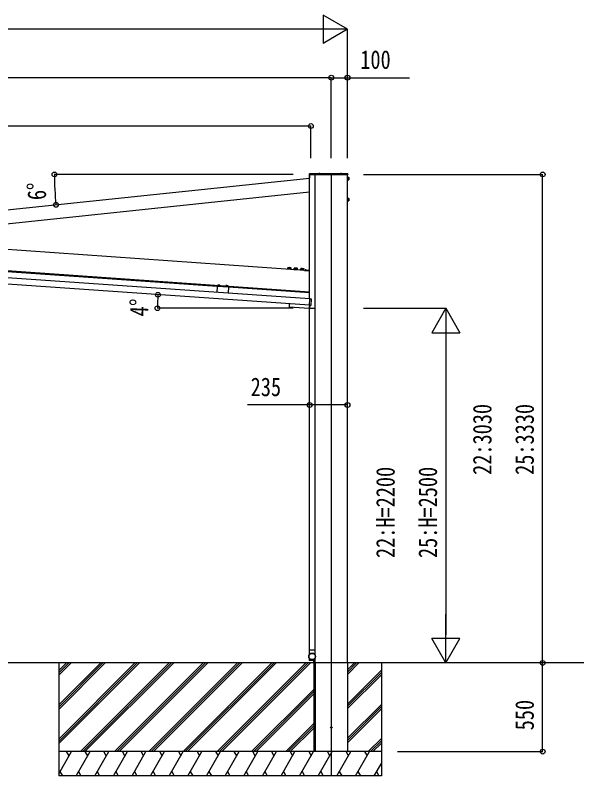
# Model space of a CAD drawing. Units: millimetres, scale not verified. Extents: x -14718 to 14718, y -10395 to 10395.
# Drawn here: x -568 to 2956, y -5727 to -1010 of the extents above; entities that cross this region are included whole.
import ezdxf
from ezdxf.enums import TextEntityAlignment as Align

# ---------------------------------------------------------------- set-up
doc = ezdxf.new("R2010")
doc.units = ezdxf.units.MM
doc.header["$LTSCALE"] = 40
for name, color, linetype in [('0-3_YKK_12', 2, 'Continuous'), ('0-4_YKK_13', 4, 'Continuous'), ('0-5_YKK_A1', 4, 'Continuous'), ('0-6_YKK_D', 6, 'Continuous')]:
    doc.layers.add(name, color=color, linetype=linetype)
doc.styles.add('ＭＳ ゴシック', font='')
doc.styles.get('ＭＳ ゴシック').set_extended_font_data('MS Gothic')

msp = doc.modelspace()

# ---------------------------------------------------------------- linework, layer by layer
at = {"layer": '0-3_YKK_12'}
msp.add_line((1391.49, -1997.45), (1391.49, -5727.45), dxfattribs=at)
at = {"layer": '0-4_YKK_13'}
for p, q in [((1253.49, -1996.95), (1253.49, -2020.45)), ((1255.99, -2020.45), (1253.49, -2020.45)), ((1493.49, -1994.45), (1255.99, -1994.45)), ((1255.99, -1996.95), (1255.99, -2020.45)), ((1493.49, -1996.95), (1255.99, -1996.95)), ((1255.99, -1997.45), (1493.49, -1997.45)), ((1310.59, -1993.9), (1310.59, -1993.71)), ((1321.85, -1994.45), (1311.14, -1994.45)), ((1311.8, -1993.88), (1311.71, -1994.12)), ((1320.43, -1993.35), (1312.55, -1993.35)), ((1314.12, -1991.12), (1315.35, -1993.58)), ((1316.49, -1994.19), (1315.35, -1993.58)), ((1316.49, -1994.19), (1317.64, -1993.58)), ((1318.86, -1991.12), (1317.64, -1993.58)), ((1321.18, -1993.88), (1321.27, -1994.12)), ((1321.74, -1994.45), (1321.39, -1994.45)), ((1322.39, -1993.9), (1322.39, -1993.71)), ((1445.59, -1993.9), (1445.59, -1993.71)), ((1456.85, -1994.45), (1446.14, -1994.45)), ((1446.8, -1993.88), (1446.71, -1994.12)), ((1455.43, -1993.35), (1447.55, -1993.35)), ((1449.12, -1991.12), (1450.35, -1993.58)), ((1451.49, -1994.19), (1450.35, -1993.58)), ((1451.49, -1994.19), (1452.64, -1993.58)), ((1453.86, -1991.12), (1452.64, -1993.58)), ((1456.18, -1993.88), (1456.27, -1994.12)), ((1456.74, -1994.45), (1456.39, -1994.45)), ((1457.39, -1993.9), (1457.39, -1993.71)), ((1493.09, -2015.9), (1494.69, -2015.9)), ((1493.49, -1994.45), (1493.49, -1997.45)), ((1494.69, -2015.44), (1499.61, -2015.44)), ((1494.69, -2015.44), (1494.69, -2030.45)), ((1494.69, -2019.2), (1499.61, -2019.2)), ((1494.69, -2026.7), (1499.61, -2026.7)), ((1500.19, -2016.45), (1499.61, -2015.44)), ((1500.19, -2016.45), (1500.19, -2029.45)), ((1494.69, -2030), (1493.09, -2030)), ((1494.69, -2030.45), (1499.61, -2030.45)), ((1500.19, -2029.45), (1499.61, -2030.45)), ((1493.09, -2145.9), (1494.69, -2145.9)), ((1494.69, -2160), (1493.09, -2160)), ((1494.69, -2145.44), (1499.61, -2145.44)), ((1494.69, -2145.44), (1494.69, -2160.45)), ((1494.69, -2149.2), (1499.61, -2149.2)), ((1494.69, -2156.7), (1499.61, -2156.7)), ((1494.69, -2160.45), (1499.61, -2160.45)), ((1500.19, -2146.45), (1499.61, -2145.44)), ((1500.19, -2159.45), (1499.61, -2160.45)), ((1500.19, -2146.45), (1500.19, -2159.45)), ((1121.48, -2582.08), (1121.91, -2575.85)), ((1121.48, -2582.08), (1141.06, -2583.45)), ((1123.28, -2575.19), (1121.91, -2575.85)), ((1122.56, -2583.96), (1122.69, -2582.16)), ((1123.28, -2575.19), (1140.23, -2576.37)), ((1126.37, -2582.42), (1126.81, -2576.2)), ((1136.16, -2583.11), (1136.6, -2576.88)), ((1139.85, -2583.36), (1139.72, -2585.16)), ((1140.23, -2576.37), (1141.49, -2577.22)), ((1141.06, -2583.45), (1141.49, -2577.22)), ((1161.38, -2584.87), (1161.81, -2578.64)), ((1161.38, -2584.87), (1180.96, -2586.24)), ((1163.18, -2577.98), (1161.81, -2578.64)), ((1162.46, -2586.75), (1162.59, -2584.95)), ((1163.18, -2577.98), (1180.14, -2579.16)), ((1166.27, -2585.21), (1166.71, -2578.99)), ((1176.06, -2585.9), (1176.5, -2579.67)), ((1179.75, -2586.15), (1179.62, -2587.95)), ((1180.14, -2579.16), (1181.4, -2580.01)), ((1180.96, -2586.24), (1181.4, -2580.01)), ((1201.28, -2587.66), (1201.72, -2581.43)), ((1201.28, -2587.66), (1220.86, -2589.03)), ((1203.08, -2580.77), (1201.72, -2581.43)), ((1202.37, -2589.54), (1202.49, -2587.74)), ((1203.08, -2580.77), (1220.04, -2581.95)), ((1206.18, -2588), (1206.61, -2581.78)), ((1215.97, -2588.69), (1216.4, -2582.46)), ((1219.65, -2588.94), (1219.53, -2590.74)), ((1220.04, -2581.95), (1221.3, -2582.8)), ((1220.86, -2589.03), (1221.3, -2582.8)), ((1253.75, -2594.4), (1225.82, -2592.45)), ((1228.74, -2590.14), (1228.7, -2590.64)), ((1228.7, -2590.64), (1236.19, -2591.17)), ((1230.54, -2588.76), (1231.31, -2590.67)), ((1231.31, -2590.67), (1231.59, -2590.85)), ((1233.6, -2590.83), (1233.3, -2590.97)), ((1234.63, -2589.04), (1233.6, -2590.83)), ((1255.89, -2592.41), (1255.89, -2574.41)), ((1255.89, -2592.41), (1255.89, -2574.41)), ((688.62, -2683.68), (688.37, -2687.22)), ((688.37, -2687.22), (699.89, -2688.03)), ((688.42, -2687.53), (688.44, -2687.23)), ((689.42, -2683.29), (688.62, -2683.68)), ((689.42, -2683.29), (699.39, -2683.98)), ((691.5, -2683.88), (691.25, -2687.42)), ((697.26, -2684.28), (697.01, -2687.83)), ((699.39, -2683.98), (700.13, -2684.48)), ((699.81, -2688.02), (699.79, -2688.32)), ((700.13, -2684.48), (699.89, -2688.03)), ((738.49, -2687.17), (738.25, -2690.71)), ((739.3, -2686.77), (738.49, -2687.17)), ((739.3, -2686.77), (749.27, -2687.47)), ((741.37, -2687.37), (741.13, -2690.91)), ((747.13, -2687.77), (746.89, -2691.31)), ((749.27, -2687.47), (750.01, -2687.97)), ((750.01, -2687.97), (749.77, -2691.52)), ((738.25, -2690.71), (749.77, -2691.52)), ((738.3, -2691.02), (738.32, -2690.72)), ((749.69, -2691.51), (749.67, -2691.81)), ((1255.21, -2810.77), (1258.19, -2768.09)), ((1259.76, -2768.2), (1258.19, -2768.09)), ((1260, -2768.11), (1265.88, -2768.52)), ((1266.35, -2769.05), (1263.42, -2810.95)), ((1130.81, -2800.66), (1129.52, -2819.12)), ((1254.64, -2828.87), (1130.44, -2820.18)), ((1255.21, -2810.77), (1256.77, -2810.88)), ((1256.89, -2810.98), (1255.71, -2827.94)), ((1256.41, -2810.85), (1256.41, -2810.85)), ((1262.89, -2811.41), (1257, -2811)), ((1254.34, -4947.75), (1254.09, -4976.59)), ((1290.35, -4947.45), (1254.64, -4947.45)), ((1290.9, -4976.59), (1290.65, -4947.75)), ((1254.09, -4998.3), (1254.21, -5012.15)), ((1290.78, -5012.15), (1290.9, -4998.3)), ((1290.48, -5012.45), (1254.51, -5012.45))]:
    msp.add_line(p, q, dxfattribs=at)
for points in [[(1491.49, -2031.45), (1491.49, -2014.45), (1493.09, -2014.45), (1493.09, -2031.45)], [(1491.49, -2161.45), (1491.49, -2144.45), (1493.09, -2144.45), (1493.09, -2161.45)], [(1142, -2586.92), (1120.06, -2585.39), (1120.17, -2583.79), (1142.11, -2585.33)], [(1181.91, -2589.71), (1159.96, -2588.18), (1160.07, -2586.58), (1182.02, -2588.12)], [(1221.81, -2592.5), (1199.86, -2590.97), (1199.97, -2589.37), (1221.92, -2590.91)]]:
    msp.add_lwpolyline(points, close=True, dxfattribs=at)
for points in [[(1225.82, -2592.45), (1225.8, -2592.78), (1256.49, -2594.93), (1256.49, -2574.41), (1255.89, -2574.41)], [(1253.75, -2594.4), (1225.82, -2592.45), (1225.96, -2590.45), (1253.89, -2592.41)], [(1228.74, -2590.14), (1236.22, -2590.66), (1236.19, -2591.17)], [(1255.89, -2574.41), (1253.89, -2574.41), (1253.89, -2592.41)], [(691.36, -2683.42), (692.35, -2685.85), (694.17, -2686.99)], [(697.45, -2683.85), (696.14, -2686.12), (694.17, -2686.99)], [(741.24, -2686.91), (742.23, -2689.34), (744.05, -2690.48)], [(747.33, -2687.33), (746.02, -2689.61), (744.05, -2690.48)]]:
    msp.add_lwpolyline(points, dxfattribs=at)
for radius in [21.37, 21, 19.35]:
    msp.add_circle((1272.49, -4987.45), radius, dxfattribs=at)
for centre, radius, start, end in [((1255.99, -1996.95), 2.5, 90, 180), ((1311.14, -1993.71), 0.55, 138.43917, 180), ((1311.14, -1993.9), 0.545, 180, 270), ((1316.49, -1998.45), 7.7, 41.56083, 138.43917), ((1311.24, -1993.95), 0.5, 270, 340), ((1312.55, -1994.15), 0.8, 90, 160), ((1320.43, -1994.15), 0.8, 20, 90), ((1321.74, -1993.95), 0.5, 200, 270), ((1321.85, -1993.9), 0.545, 270, 0), ((1321.84, -1993.71), 0.55, 0, 41.56083), ((1446.14, -1993.71), 0.55, 138.43917, 180), ((1446.14, -1993.9), 0.545, 180, 270), ((1451.49, -1998.45), 7.7, 41.56083, 138.43917), ((1446.24, -1993.95), 0.5, 270, 340), ((1447.55, -1994.15), 0.8, 90, 160), ((1455.43, -1994.15), 0.8, 20, 90), ((1456.74, -1993.95), 0.5, 200, 270), ((1456.85, -1993.9), 0.545, 270, 0), ((1456.84, -1993.71), 0.55, 0, 41.56083), ((1496.87, -2017.32), 3.32, 325.61575, 34.38425), ((1487.77, -2022.95), 12.42, 342.41205, 17.58795), ((1496.87, -2028.58), 3.32, 325.61575, 34.38425), ((1496.87, -2147.32), 3.32, 325.61575, 34.38425), ((1487.77, -2152.95), 12.42, 342.41205, 17.58795), ((1496.87, -2158.58), 3.32, 325.61575, 34.38425), ((1124.11, -2579.6), 4.34, 51.61575, 120.38425), ((1130.62, -2591.98), 16.24, 68.41205, 103.58795), ((1138.8, -2580.63), 4.34, 51.61575, 120.38425), ((1164.01, -2582.39), 4.34, 51.61575, 120.38425), ((1170.52, -2594.77), 16.24, 68.41205, 103.58795), ((1178.7, -2583.42), 4.34, 51.61575, 120.38425), ((1203.91, -2585.18), 4.34, 51.61575, 120.38425), ((1210.43, -2597.56), 16.24, 68.41205, 103.58795), ((1218.6, -2586.21), 4.34, 51.61575, 120.38425), ((1232.3, -2592.93), 4.53, 30.06671, 141.93329), ((1253.89, -2592.41), 2, 266, 0), ((1253.89, -2592.41), 2, 266, 0), ((689.91, -2685.88), 2.56, 51.61708, 120.38292), ((693.74, -2693.17), 9.55, 68.41276, 103.58724), ((698.55, -2686.49), 2.56, 51.61708, 120.38292), ((739.79, -2689.37), 2.56, 51.61708, 120.38292), ((743.62, -2696.65), 9.55, 68.41276, 103.58724), ((748.43, -2689.98), 2.56, 51.61708, 120.38292), ((1130.51, -2819.19), 1, 176, 266), ((1254.71, -2827.87), 1, 266, 356), ((1254.64, -4947.75), 0.3, 90, 179.5), ((1290.35, -4947.75), 0.3, 0.5, 90), ((1254.51, -5012.15), 0.3, 180.5, 270), ((1290.48, -5012.15), 0.3, 270, 359.5)]:
    msp.add_arc(centre, radius, start, end, dxfattribs=at)
for centre, major_axis, ratio, start_param, end_param in [((1259.98, -2768.41), (-0.021, -0.3), 0.998135, 3.1415927, 4.0284596), ((1265.85, -2769.02), (0.379, 0.329), 0.99628, 5.4996506, 7.06672), ((1257.02, -2810.7), (-0.021, -0.3), 0.998135, 5.3963184, 6.2831853), ((1262.92, -2810.92), (0.329, -0.379), 0.99628, 5.4996506, 7.06672)]:
    msp.add_ellipse(centre, major_axis=major_axis, ratio=ratio, start_param=start_param, end_param=end_param, dxfattribs=at)
at = {"layer": '0-5_YKK_A1'}
for p, q in [((-2011.4, -2364.25), (1256.49, -2020.78)), ((1256.49, -2769.35), (1256.49, -1997.45)), ((1291.49, -4977.67), (1291.49, -1997.45)), ((1491.49, -5027.45), (1491.49, -1997.45)), ((1256.49, -2727.25), (-3531.81, -2392.42)), ((1256.49, -2594.93), (-1581.41, -2396.48)), ((1255.31, -2809.37), (-3936.86, -2446.3)), ((1258.1, -2769.47), (-3934.07, -2406.39)), ((683.28, -2692.18), (-1299.99, -2553.5)), ((683.46, -2689.69), (680.7, -2729.09)), ((683.46, -2689.69), (754.28, -2694.64)), ((754.28, -2694.64), (751.53, -2734.04)), ((1256.14, -2732.24), (754.11, -2697.13)), ((1256.14, -2732.24), (1256.49, -2727.25)), ((1256.49, -4947.45), (1256.49, -2816.71)), ((1256.49, -2827.45), (1291.49, -2827.45)), ((1291.49, -5027.45), (1291.49, -4997.22)), ((2956.49, -5027.45), (-3943.51, -5027.45)), ((-298.51, -5027.45), (-298.51, -5727.45)), ((187.86, -5027.45), (-298.51, -5513.82)), ((-24.27, -5027.45), (-298.51, -5301.69)), ((-236.4, -5027.45), (-298.51, -5089.55)), ((173.72, -5027.45), (-298.51, -5499.68)), ((202, -5027.45), (-298.51, -5527.96)), ((-38.41, -5027.45), (-298.51, -5287.54)), ((-10.13, -5027.45), (-298.51, -5315.83)), ((-250.55, -5027.45), (-298.51, -5075.41)), ((-222.26, -5027.45), (-298.51, -5103.7)), ((385.85, -5027.45), (-164.15, -5577.45)), ((399.99, -5027.45), (-150.01, -5577.45)), ((414.14, -5027.45), (-135.86, -5577.45)), ((597.98, -5027.45), (47.98, -5577.45)), ((612.13, -5027.45), (62.13, -5577.45)), ((626.27, -5027.45), (76.27, -5577.45)), ((810.11, -5027.45), (260.11, -5577.45)), ((824.26, -5027.45), (274.26, -5577.45)), ((838.4, -5027.45), (288.4, -5577.45)), ((1022.25, -5027.45), (472.25, -5577.45)), ((1036.39, -5027.45), (486.39, -5577.45)), ((1050.53, -5027.45), (500.53, -5577.45)), ((1234.38, -5027.45), (684.38, -5577.45)), ((1248.52, -5027.45), (698.52, -5577.45)), ((1262.66, -5027.45), (712.66, -5577.45)), ((1291.49, -5014.45), (1282.49, -5014.45)), ((1282.49, -5027.45), (1282.49, -5014.45)), ((1282.49, -5027.45), (1282.49, -5577.45)), ((1291.49, -5027.45), (1291.49, -5577.45)), ((1491.49, -5027.45), (1491.49, -5577.45)), ((1548.33, -5027.45), (1491.49, -5084.29)), ((1534.19, -5027.45), (1491.49, -5070.15)), ((1562.47, -5027.45), (1491.49, -5098.43)), ((1701.49, -5027.45), (1701.49, -5727.45)), ((1701.49, -5072.28), (1491.49, -5282.28)), ((1701.49, -5086.42), (1491.49, -5296.42)), ((1701.49, -5100.56), (1491.49, -5310.56)), ((1282.49, -5191.47), (896.51, -5577.45)), ((1282.49, -5205.61), (910.65, -5577.45)), ((1282.49, -5219.75), (924.8, -5577.45)), ((1701.49, -5284.41), (1491.49, -5494.41)), ((1701.49, -5298.55), (1491.49, -5508.55)), ((1701.49, -5312.7), (1491.49, -5522.7)), ((1282.49, -5403.6), (1108.64, -5577.45)), ((1282.49, -5417.74), (1122.79, -5577.45)), ((1282.49, -5431.88), (1136.93, -5577.45)), ((1701.49, -5496.54), (1620.59, -5577.45)), ((1701.49, -5510.69), (1634.73, -5577.45)), ((1701.49, -5524.83), (1648.87, -5577.45)), ((1701.49, -5577.45), (-298.51, -5577.45)), ((-298.51, -5714.38), (-219.45, -5577.45)), ((-234.45, -5603.43), (-249.45, -5577.45)), ((-190.58, -5727.45), (-103.98, -5577.45)), ((-118.98, -5603.43), (-133.98, -5577.45)), ((-75.11, -5727.45), (11.49, -5577.45)), ((-3.51, -5603.43), (-18.51, -5577.45)), ((40.36, -5727.45), (126.96, -5577.45)), ((111.96, -5603.43), (96.96, -5577.45)), ((155.83, -5727.45), (242.43, -5577.45)), ((227.43, -5603.43), (212.43, -5577.45)), ((271.3, -5727.45), (357.9, -5577.45)), ((342.9, -5603.43), (327.9, -5577.45)), ((386.77, -5727.45), (473.37, -5577.45)), ((443.37, -5577.45), (458.37, -5603.43)), ((502.24, -5727.45), (588.84, -5577.45)), ((558.84, -5577.45), (573.84, -5603.43)), ((617.71, -5727.45), (704.31, -5577.45)), ((674.31, -5577.45), (689.31, -5603.43)), ((733.18, -5727.45), (819.78, -5577.45)), ((804.78, -5603.43), (789.78, -5577.45)), ((848.65, -5727.45), (935.25, -5577.45)), ((920.25, -5603.43), (905.25, -5577.45)), ((964.12, -5727.45), (1050.72, -5577.45)), ((1020.72, -5577.45), (1035.72, -5603.43)), ((1079.59, -5727.45), (1166.19, -5577.45)), ((1136.19, -5577.45), (1151.19, -5603.43)), ((1195.06, -5727.45), (1281.66, -5577.45)), ((1251.66, -5577.45), (1266.66, -5603.43)), ((1491.49, -5577.45), (1282.49, -5577.45)), ((1310.53, -5727.45), (1397.13, -5577.45)), ((1382.13, -5603.43), (1367.13, -5577.45)), ((1426, -5727.45), (1512.6, -5577.45)), ((1497.6, -5603.43), (1482.6, -5577.45)), ((1541.47, -5727.45), (1628.07, -5577.45)), ((1598.07, -5577.45), (1613.07, -5603.43)), ((1656.94, -5727.45), (1701.49, -5650.28)), ((-291.05, -5701.47), (-276.05, -5727.45)), ((-175.58, -5701.47), (-160.58, -5727.45)), ((-60.11, -5701.47), (-45.11, -5727.45)), ((55.36, -5701.47), (70.36, -5727.45)), ((170.83, -5701.47), (185.83, -5727.45)), ((286.3, -5701.47), (301.3, -5727.45)), ((401.77, -5701.47), (416.77, -5727.45)), ((517.24, -5701.47), (532.24, -5727.45)), ((632.71, -5701.47), (647.71, -5727.45)), ((748.18, -5701.47), (763.18, -5727.45)), ((863.65, -5701.47), (878.65, -5727.45)), ((979.12, -5701.47), (994.12, -5727.45)), ((1094.59, -5701.47), (1109.59, -5727.45)), ((1210.06, -5701.47), (1225.06, -5727.45)), ((1325.53, -5701.47), (1340.53, -5727.45)), ((1441, -5701.47), (1456, -5727.45)), ((1556.47, -5701.47), (1571.47, -5727.45)), ((1671.94, -5701.47), (1686.94, -5727.45)), ((1701.49, -5727.45), (-298.51, -5727.45))]:
    msp.add_line(p, q, dxfattribs=at)
msp.add_lwpolyline([(-1867.78, -2426.58), (-1525.98, -2390.66), (-1525.14, -2398.61), (1256.49, -2106.25)], dxfattribs=at)
msp.add_circle((1391.49, -5427.45), 4.5, dxfattribs=at)
at = {"layer": '0-6_YKK_D'}
for p, q in [((1491.49, -1097.45), (1339.94, -1009.95)), ((1339.94, -1009.95), (1339.94, -1184.95)), ((1316.49, -1097.45), (-3768.51, -1097.45)), ((1491.49, -1097.45), (1188.38, -1097.45)), ((1491.49, -1097.45), (1339.94, -1184.95)), ((1491.49, -1897.45), (1491.49, -1096.45)), ((1391.49, -1397.45), (-3943.51, -1397.45)), ((1391.49, -1897.45), (1391.49, -1396.45)), ((1391.49, -1897.45), (1391.49, -1396.45)), ((1491.49, -1897.45), (1491.49, -1396.45)), ((1264.74, -1697.45), (-3943.51, -1697.45)), ((1264.74, -1897.45), (1264.74, -1696.45)), ((1155.49, -1997.45), (-326.26, -1997.45)), ((1591.49, -1997.45), (2702.49, -1997.45)), ((2701.49, -5027.45), (2701.49, -1997.45)), ((1155.49, -2827.45), (312.33, -2827.45)), ((1591.49, -2827.45), (2102.49, -2827.45)), ((2101.49, -2827.45), (2013.99, -2979)), ((2101.49, -2827.45), (2188.99, -2979)), ((2101.49, -2827.45), (2101.49, -3130.56)), ((2013.99, -2979), (2188.99, -2979)), ((2101.49, -3002.45), (2101.49, -4852.45)), ((2101.49, -5027.45), (2101.49, -4724.34)), ((2101.49, -5027.45), (2013.99, -4875.89)), ((2188.99, -4875.89), (2013.99, -4875.89)), ((2101.49, -5027.45), (2188.99, -4875.89)), ((2701.49, -5577.45), (2701.49, -5027.45)), ((1801.49, -5577.45), (2702.49, -5577.45))]:
    msp.add_line(p, q, dxfattribs=at)
for points in [[(1391.49, -1397.45), (1491.49, -1397.45), (1876.59, -1397.45)], [(1491.49, -3427.45), (1256.49, -3427.45), (871.39, -3427.45)]]:
    msp.add_lwpolyline(points, dxfattribs=at)
for centre in [(1391.49, -1397.45), (1391.49, -1397.45), (1491.49, -1397.45), (1264.74, -1697.45), (-325.26, -1997.45), (2701.49, -1997.45), (-315.38, -2185.99), (316.25, -2743.7), (313.33, -2827.45), (1256.49, -3427.45), (1491.49, -3427.45), (2701.49, -5027.45), (2701.49, -5027.45), (2701.49, -5577.45)]:
    msp.add_circle(centre, 14.88, dxfattribs=at)
for centre, radius, start, end in [((1478.49, -1997.45), 1803.76, 180, 186), ((1513.88, -2827.45), 1200.55, 176, 180)]:
    msp.add_arc(centre, radius, start, end, dxfattribs=at)

# ---------------------------------------------------------------- texts
at = {"layer": '0-6_YKK_D', "style": 'ＭＳ ゴシック', "width": 0.8}
for s, p in [('100', (1570.99, -1377.45)), ('235', (891.39, -3407.45))]:
    msp.add_text(s, height=115.5, dxfattribs=at).set_placement(p, align=Align.BOTTOM_LEFT)
for s, rotation, p in [('6°', 92, (-340.93, -2153.44)), ('4°', 88.165, (290.99, -2880.73)), ('22:3030', 90, (2418.99, -3861.05)), ('25:3330', 90, (2681.49, -3861.05)), ('22:H=2200', 90, (1818.99, -4376.85)), ('25:H=2500', 90, (2081.49, -4376.85)), ('550', 90, (2681.49, -5445.25))]:
    msp.add_text(s, height=115.5, rotation=rotation, dxfattribs=at).set_placement(p, align=Align.BOTTOM_LEFT)

doc.saveas('drawing.dxf')
